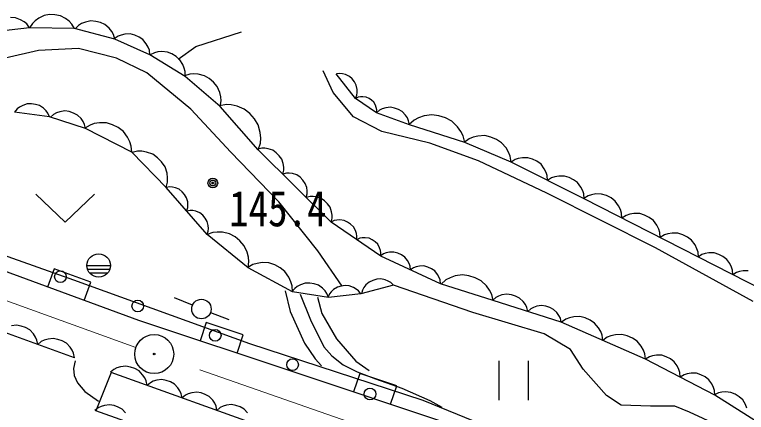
# Model space of a CAD drawing. Units: millimetres, scale not verified. Extents: x 40000 to 680000, y 20000 to 380000.
# Drawn here: x 248608 to 286128, y 266330 to 286695 of the extents above; entities that cross this region are included whole.
import ezdxf
from ezdxf.enums import TextEntityAlignment as Align

# ---------------------------------------------------------------- set-up
doc = ezdxf.new("R2010")
doc.units = ezdxf.units.MM
doc.header["$LTSCALE"] = 1000
doc.linetypes.add('CHAIN', pattern=[18.5, 12, -1.5, 3.5, -1.5])
for name, color, linetype, lineweight in [('M-BGD', 7, 'Continuous', 25), ('M-BMK', 2, 'CHAIN', 13), ('M-BMK-SRVR', 3, 'Continuous', 25)]:
    doc.layers.add(name, color=color, linetype=linetype, lineweight=lineweight)
doc.styles.add('ＭＳ ゴシック', font='')
doc.styles.get('ＭＳ ゴシック').set_extended_font_data('MS Gothic')

msp = doc.modelspace()

# ---------------------------------------------------------------- linework, layer by layer
at = {"layer": 'M-BGD'}
for p, q in [((250124, 286653), (249845, 286520)), ((250400, 286695), (250124, 286653)), ((250676, 286690), (250400, 286695)), ((250952, 286640), (250676, 286690)), ((248645, 286532), (248390, 286546)), ((248910, 286435), (248645, 286532)), ((249091, 286328), (248910, 286435)), ((249230, 286217), (249091, 286328)), ((249659, 286385), (249519, 286249)), ((249845, 286520), (249659, 286385)), ((251225, 286497), (250952, 286640)), ((251407, 286356), (251225, 286497)), ((251543, 286216), (251407, 286356)), ((252235, 286316), (252041, 286236)), ((252511, 286375), (252235, 286316)), ((252765, 286352), (252511, 286375)), ((253009, 286289), (252765, 286352)), ((253242, 286185), (253009, 286289)), ((249378, 286022), (247310, 285792)), ((249378, 286022), (249230, 286217)), ((249519, 286249), (249377, 286022)), ((251677, 285983), (249378, 286022)), ((251677, 285983), (251543, 286216)), ((253745, 285447), (251677, 285983)), ((251887, 286146), (251713, 285974)), ((252041, 286236), (251887, 286146)), ((253455, 286000), (253242, 286185)), ((253586, 285836), (253455, 286000)), ((253676, 285682), (253586, 285836)), ((253745, 285447), (253676, 285682)), ((253911, 285592), (253720, 285459)), ((254069, 285653), (253911, 285592)), ((254264, 285697), (254069, 285653)), ((254533, 285709), (254264, 285697)), ((254768, 285647), (254533, 285709)), ((254987, 285550), (254768, 285647)), ((255190, 285415), (254987, 285550)), ((257893, 285066), (260246, 285818)), ((255546, 284643), (253745, 285447)), ((255360, 285208), (255190, 285415)), ((255457, 285033), (255360, 285208)), ((249831, 284866), (248129, 284466)), ((251884, 284966), (249831, 284866)), ((253837, 284466), (251884, 284966)), ((255518, 284874), (255457, 285033)), ((255546, 284643), (255518, 284874)), ((255950, 284788), (255777, 284747)), ((256159, 284807), (255950, 284788)), ((256440, 284782), (256159, 284807)), ((256676, 284685), (256440, 284782)), ((256992, 284416), (257893, 285066)), ((255389, 283715), (253837, 284466)), ((257346, 283532), (255546, 284643)), ((255777, 284747), (255559, 284635)), ((256891, 284553), (256676, 284685)), ((257083, 284385), (256891, 284553)), ((257231, 284146), (257083, 284385)), ((257308, 283950), (257231, 284146)), ((257643, 281862), (255389, 283715)), ((257349, 283777), (257308, 283950)), ((257346, 283532), (257349, 283777)), ((257787, 283661), (257584, 283644)), ((258027, 283646), (257787, 283661)), ((264934, 282713), (264434, 283815)), ((266094, 282401), (265098, 283665)), ((265289, 283681), (265104, 283658)), ((265424, 283665), (265289, 283681)), ((265578, 283624), (265424, 283665)), ((257584, 283644), (257319, 283555)), ((259147, 282000), (257346, 283532)), ((258339, 283569), (258027, 283646)), ((258590, 283419), (258339, 283569)), ((258809, 283232), (258590, 283419)), ((265773, 283533), (265578, 283624)), ((265917, 283402), (265773, 283533)), ((266035, 283251), (265917, 283402)), ((258997, 283009), (258809, 283232)), ((259123, 282713), (258997, 283009)), ((266129, 283080), (266035, 283251)), ((266173, 282870), (266129, 283080)), ((259176, 282479), (259123, 282713)), ((265986, 281461), (264934, 282713)), ((266094, 282401), (266160, 282575)), ((266160, 282575), (266176, 282710)), ((266176, 282710), (266173, 282870)), ((259147, 282000), (259193, 282276)), ((259193, 282276), (259176, 282479)), ((266228, 282467), (266091, 282403)), ((267167, 281673), (266094, 282401)), ((266337, 282488), (266228, 282467)), ((266467, 282494), (266337, 282488)), ((266640, 282471), (266467, 282494)), ((266783, 282405), (266640, 282471)), ((266912, 282317), (266783, 282405)), ((267027, 282208), (266912, 282317)), ((267112, 282056), (267027, 282208)), ((248742, 281868), (248610, 281705)), ((248864, 281961), (248742, 281868)), ((249021, 282048), (248864, 281961)), ((249250, 282126), (249021, 282048)), ((249469, 282132), (249250, 282126)), ((249683, 282102), (249469, 282132)), ((249892, 282037), (249683, 282102)), ((250091, 281901), (249892, 282037)), ((250219, 281774), (250091, 281901)), ((259695, 279659), (257643, 281862)), ((259465, 282091), (259121, 282029)), ((261101, 279775), (259147, 282000)), ((259719, 282075), (259465, 282091)), ((260013, 282014), (259719, 282075)), ((260386, 281862), (260013, 282014)), ((260668, 281631), (260386, 281862)), ((267154, 281933), (267112, 282056)), ((267175, 281824), (267154, 281933)), ((267324, 281808), (267161, 281675)), ((267167, 281673), (267175, 281824)), ((267462, 281872), (267324, 281808)), ((267634, 281924), (267462, 281872)), ((267874, 281952), (267634, 281924)), ((268089, 281912), (267874, 281952)), ((268292, 281838), (268089, 281912)), ((268483, 281731), (268292, 281838)), ((250394, 281460), (248607, 281705)), ((250311, 281653), (250219, 281774)), ((250394, 281460), (250311, 281653)), ((252247, 280857), (250394, 281460)), ((250607, 281590), (250440, 281444)), ((250751, 281663), (250607, 281590)), ((250931, 281724), (250751, 281663)), ((251183, 281762), (250931, 281724)), ((251411, 281728), (251183, 281762)), ((251628, 281657), (251411, 281728)), ((251833, 281551), (251628, 281657)), ((252015, 281372), (251833, 281551)), ((260906, 281360), (260668, 281631)), ((267438, 280710), (265986, 281461)), ((268852, 281060), (267167, 281673)), ((268649, 281555), (268483, 281731)), ((268748, 281405), (268649, 281555)), ((268812, 281266), (268748, 281405)), ((269324, 281412), (269097, 281296)), ((269608, 281509), (269324, 281412)), ((270006, 281569), (269608, 281509)), ((270367, 281515), (270006, 281569)), ((270709, 281404), (270367, 281515)), ((271033, 281236), (270709, 281404)), ((252124, 281216), (252015, 281372)), ((252197, 281073), (252124, 281216)), ((252247, 280857), (252197, 281073)), ((252475, 281044), (252208, 280877)), ((252693, 281114), (252475, 281044)), ((252959, 281161), (252693, 281114)), ((253321, 281158), (252959, 281161)), ((253634, 281059), (253321, 281158)), ((253923, 280912), (253634, 281059)), ((261098, 281050), (260906, 281360)), ((261201, 280661), (261098, 281050)), ((268852, 281060), (268812, 281266)), ((269097, 281296), (268833, 281066)), ((271687, 280141), (268852, 281060)), ((271320, 280954), (271033, 281236)), ((254614, 279651), (252247, 280857)), ((254187, 280717), (253923, 280912)), ((254402, 280425), (254187, 280717)), ((261224, 280362), (261201, 280661)), ((269891, 280109), (267438, 280710)), ((271493, 280708), (271320, 280954)), ((271608, 280482), (271493, 280708)), ((254521, 280183), (254402, 280425)), ((261207, 280108), (261224, 280362)), ((271687, 280141), (271608, 280482)), ((271909, 280330), (271664, 280150)), ((272113, 280413), (271909, 280330)), ((272365, 280477), (272113, 280413)), ((272713, 280500), (272365, 280477)), ((273021, 280427), (272713, 280500)), ((273309, 280306), (273021, 280427)), ((273576, 280138), (273309, 280306)), ((254592, 279965), (254521, 280183)), ((254614, 279651), (254592, 279965)), ((261101, 279775), (261207, 280108)), ((272399, 279208), (269891, 280109)), ((274062, 279145), (271687, 280141)), ((273804, 279873), (273576, 280138)), ((256378, 277842), (254614, 279651)), ((254916, 279699), (254632, 279632)), ((255128, 279697), (254916, 279699)), ((255375, 279658), (255128, 279697)), ((255692, 279548), (255375, 279658)), ((255937, 279368), (255692, 279548)), ((262149, 277105), (259695, 279659)), ((261280, 279851), (261077, 279799)), ((264840, 276067), (261101, 279775)), ((261433, 279851), (261280, 279851)), ((261611, 279826), (261433, 279851)), ((261840, 279751), (261611, 279826)), ((262019, 279625), (261840, 279751)), ((262173, 279472), (262019, 279625)), ((273935, 279649), (273804, 279873)), ((274019, 279445), (273935, 279649)), ((256147, 279153), (255937, 279368)), ((256320, 278904), (256147, 279153)), ((262301, 279295), (262173, 279472)), ((262378, 279066), (262301, 279295)), ((275904, 277556), (272399, 279208)), ((274062, 279145), (274019, 279445)), ((274266, 279277), (274060, 279146)), ((274435, 279334), (274266, 279277)), ((274642, 279371), (274435, 279334)), ((274924, 279371), (274642, 279371)), ((275168, 279296), (274924, 279371)), ((275393, 279184), (275168, 279296)), ((275600, 279033), (275393, 279184)), ((256422, 278584), (256320, 278904)), ((262404, 278888), (262378, 279066)), ((262405, 278735), (262404, 278888)), ((277816, 277268), (274062, 279145)), ((275769, 278808), (275600, 279033)), ((275863, 278620), (275769, 278808)), ((256455, 278336), (256422, 278584)), ((262355, 278531), (262405, 278735)), ((262547, 278580), (262355, 278531)), ((262691, 278581), (262547, 278580)), ((262859, 278557), (262691, 278581)), ((263076, 278486), (262859, 278557)), ((263245, 278367), (263076, 278486)), ((275919, 278451), (275863, 278620)), ((275938, 278207), (275919, 278451)), ((276520, 278432), (276314, 278395)), ((276802, 278432), (276520, 278432)), ((277046, 278357), (276802, 278432)), ((256378, 277842), (256452, 278124)), ((256452, 278124), (256455, 278336)), ((263390, 278223), (263245, 278367)), ((263511, 278055), (263390, 278223)), ((263584, 277839), (263511, 278055)), ((276145, 278338), (275938, 278207)), ((276314, 278395), (276145, 278338)), ((277271, 278244), (277046, 278357)), ((277478, 278094), (277271, 278244)), ((277647, 277869), (277478, 278094)), ((256560, 277877), (256376, 277844)), ((258477, 275431), (256378, 277842)), ((256695, 277868), (256560, 277877)), ((256851, 277834), (256695, 277868)), ((257050, 277752), (256851, 277834)), ((257200, 277629), (257050, 277752)), ((263608, 277671), (263584, 277839)), ((263609, 277527), (263608, 277671)), ((277741, 277681), (277647, 277869)), ((277797, 277512), (277741, 277681)), ((249704, 277507), (251204, 276067)), ((251204, 276067), (252704, 277507)), ((257326, 277484), (257200, 277629)), ((257428, 277318), (257326, 277484)), ((257482, 277110), (257428, 277318)), ((263562, 277334), (263609, 277527)), ((263765, 277386), (263562, 277334)), ((263918, 277387), (263765, 277386)), ((264096, 277362), (263918, 277387)), ((264325, 277286), (264096, 277362)), ((264504, 277160), (264325, 277286)), ((281462, 274752), (275904, 277556)), ((278009, 277416), (277791, 277280)), ((277816, 277268), (277797, 277512)), ((278187, 277474), (278009, 277416)), ((278404, 277511), (278187, 277474)), ((278699, 277508), (278404, 277511)), ((278954, 277427), (278699, 277508)), ((279189, 277307), (278954, 277427)), ((279404, 277148), (279189, 277307)), ((257493, 276951), (257482, 277110)), ((257484, 276815), (257493, 276951)), ((264152, 274601), (262149, 277105)), ((264658, 277008), (264504, 277160)), ((264786, 276830), (264658, 277008)), ((283668, 274276), (277816, 277268)), ((279579, 276910), (279404, 277148)), ((279675, 276713), (279579, 276910)), ((257426, 276638), (257484, 276815)), ((257610, 276670), (257426, 276638)), ((257745, 276661), (257610, 276670)), ((257902, 276627), (257745, 276661)), ((258100, 276546), (257902, 276627)), ((258251, 276422), (258100, 276546)), ((264863, 276601), (264786, 276830)), ((264889, 276423), (264863, 276601)), ((279733, 276535), (279675, 276713)), ((279750, 276279), (279733, 276535)), ((258377, 276277), (258251, 276422)), ((258478, 276111), (258377, 276277)), ((264998, 276152), (264828, 276075)), ((264840, 276067), (264890, 276270)), ((264890, 276270), (264889, 276423)), ((265131, 276177), (264998, 276152)), ((265291, 276184), (265131, 276177)), ((265504, 276154), (265291, 276184)), ((265680, 276072), (265504, 276154)), ((279968, 276415), (279750, 276279)), ((280146, 276472), (279968, 276415)), ((280362, 276510), (280146, 276472)), ((280658, 276507), (280362, 276510)), ((280913, 276426), (280658, 276507)), ((281148, 276306), (280913, 276426)), ((281363, 276147), (281148, 276306)), ((258532, 275903), (258478, 276111)), ((258544, 275744), (258532, 275903)), ((267383, 274320), (264840, 276067)), ((265838, 275963), (265680, 276072)), ((265978, 275828), (265838, 275963)), ((266082, 275640), (265978, 275828)), ((281538, 275909), (281363, 276147)), ((281634, 275711), (281538, 275909)), ((244946, 275479), (251619, 273119)), ((258772, 275539), (258476, 275431)), ((258477, 275431), (258534, 275608)), ((260576, 273734), (258477, 275431)), ((258534, 275608), (258544, 275744)), ((259000, 275563), (258772, 275539)), ((259269, 275554), (259000, 275563)), ((259623, 275476), (259269, 275554)), ((259909, 275314), (259623, 275476)), ((266133, 275489), (266082, 275640)), ((266158, 275355), (266133, 275489)), ((281692, 275534), (281634, 275711)), ((281709, 275278), (281692, 275534)), ((281927, 275413), (281709, 275278)), ((282105, 275471), (281927, 275413)), ((282321, 275508), (282105, 275471)), ((282616, 275506), (282321, 275508)), ((282872, 275425), (282616, 275506)), ((283107, 275304), (282872, 275425)), ((260161, 275111), (259909, 275314)), ((260379, 274865), (260161, 275111)), ((266147, 275169), (266158, 275355)), ((266306, 275242), (266147, 275169)), ((266431, 275265), (266306, 275242)), ((266581, 275271), (266431, 275265)), ((266780, 275243), (266581, 275271)), ((266946, 275166), (266780, 275243)), ((267094, 275064), (266946, 275166)), ((267225, 274938), (267094, 275064)), ((283322, 275145), (283107, 275304)), ((283497, 274907), (283322, 275145)), ((260529, 274535), (260379, 274865)), ((267323, 274762), (267225, 274938)), ((267371, 274620), (267323, 274762)), ((286469, 271998), (281462, 274752)), ((283593, 274710), (283497, 274907)), ((283651, 274532), (283593, 274710)), ((260595, 274273), (260529, 274535)), ((260619, 274046), (260595, 274273)), ((265404, 272799), (264152, 274601)), ((267523, 274443), (267359, 274331)), ((267394, 274494), (267371, 274620)), ((267383, 274320), (267394, 274494)), ((270448, 272910), (267383, 274320)), ((267658, 274493), (267523, 274443)), ((267824, 274529), (267658, 274493)), ((268052, 274536), (267824, 274529)), ((268252, 274482), (268052, 274536)), ((268437, 274396), (268252, 274482)), ((268608, 274280), (268437, 274396)), ((268751, 274102), (268608, 274280)), ((283668, 274276), (283651, 274532)), ((283853, 274406), (283655, 274283)), ((295773, 268109), (283668, 274276)), ((284015, 274459), (283853, 274406)), ((284212, 274493), (284015, 274459)), ((284480, 274491), (284212, 274493)), ((284712, 274418), (284480, 274491)), ((284926, 274309), (284712, 274418)), ((285121, 274164), (284926, 274309)), ((260576, 273734), (260619, 274046)), ((261037, 273958), (260825, 273894)), ((261294, 273996), (261037, 273958)), ((261643, 273986), (261294, 273996)), ((261942, 273883), (261643, 273986)), ((268832, 273953), (268751, 274102)), ((268882, 273818), (268832, 273953)), ((285281, 273948), (285121, 274164)), ((285369, 273769), (285281, 273948)), ((254977, 271025), (247488, 273775)), ((250639, 273683), (250294, 272745)), ((252516, 272994), (250639, 273683)), ((252318, 273850), (253518, 273850)), ((252366, 273658), (253470, 273658)), ((260825, 273894), (260565, 273740)), ((262853, 272506), (260576, 273734)), ((262216, 273735), (261942, 273883)), ((262466, 273541), (262216, 273735)), ((262667, 273256), (262466, 273541)), ((268903, 273621), (268882, 273818)), ((269067, 273732), (268903, 273621)), ((269202, 273782), (269067, 273732)), ((269369, 273818), (269202, 273782)), ((269597, 273826), (269369, 273818)), ((269796, 273771), (269597, 273826)), ((269981, 273686), (269796, 273771)), ((270153, 273570), (269981, 273686)), ((270295, 273392), (270153, 273570)), ((285421, 273607), (285369, 273769)), ((285438, 273375), (285421, 273607)), ((285779, 273542), (285625, 273492)), ((285966, 273575), (285779, 273542)), ((286221, 273573), (285966, 273575)), ((252462, 273466), (253374, 273466)), ((262776, 273020), (262667, 273256)), ((267385, 273160), (267179, 273141)), ((267609, 273114), (267385, 273160)), ((270376, 273242), (270295, 273392)), ((270426, 273107), (270376, 273242)), ((270933, 273226), (270722, 273117)), ((271197, 273318), (270933, 273226)), ((271568, 273376), (271197, 273318)), ((271905, 273328), (271568, 273376)), ((272225, 273226), (271905, 273328)), ((272529, 273071), (272225, 273226)), ((285625, 273492), (285438, 273375)), ((251619, 273119), (260656, 269861)), ((252171, 272055), (252516, 272994)), ((262839, 272809), (262776, 273020)), ((262853, 272506), (262839, 272809)), ((263102, 272774), (262971, 272679)), ((263269, 272864), (263102, 272774)), ((263512, 272941), (263269, 272864)), ((263744, 272943), (263512, 272941)), ((263969, 272908), (263744, 272943)), ((264188, 272835), (263969, 272908)), ((264396, 272687), (264188, 272835)), ((265358, 272799), (265158, 272743)), ((265560, 272821), (265358, 272799)), ((265767, 272809), (265560, 272821)), ((265981, 272729), (265767, 272809)), ((268034, 272841), (266359, 272394)), ((266623, 272852), (266518, 272718)), ((266794, 273003), (266623, 272852)), ((266982, 273088), (266794, 273003)), ((267179, 273141), (266982, 273088)), ((267766, 273051), (267609, 273114)), ((267891, 272979), (267766, 273051)), ((268034, 272841), (267891, 272979)), ((272098, 271447), (268034, 272841)), ((270448, 272910), (270426, 273107)), ((273145, 272052), (270448, 272910)), ((270722, 273117), (270477, 272901)), ((272798, 272809), (272529, 273071)), ((272960, 272581), (272798, 272809)), ((251676, 269123), (242381, 272486)), ((262474, 272560), (262730, 271487)), ((262971, 272679), (262829, 272509)), ((264706, 272215), (262853, 272506)), ((264528, 272551), (264396, 272687)), ((264623, 272421), (264528, 272551)), ((264706, 272215), (264623, 272421)), ((264842, 272504), (264752, 272391)), ((264967, 272620), (264842, 272504)), ((265158, 272743), (264967, 272620)), ((266127, 272642), (265981, 272729)), ((266239, 272552), (266127, 272642)), ((266359, 272394), (266239, 272552)), ((266446, 272593), (266391, 272403)), ((266518, 272718), (266446, 272593)), ((273070, 272370), (272960, 272581)), ((257726, 271813), (256804, 272201)), ((264130, 272234), (264363, 271394)), ((264752, 272391), (264669, 272211)), ((266359, 272394), (264706, 272215)), ((273145, 272052), (273070, 272370)), ((273276, 272210), (273110, 272063)), ((276638, 270949), (273145, 272052)), ((273419, 272284), (273276, 272210)), ((273598, 272347), (273419, 272284)), ((273850, 272387), (273598, 272347)), ((274079, 272355), (273850, 272387)), ((274296, 272286), (274079, 272355)), ((274502, 272181), (274296, 272286)), ((274685, 272004), (274502, 272181)), ((274796, 271849), (274685, 272004)), ((274870, 271706), (274796, 271849)), ((274922, 271491), (274870, 271706)), ((275215, 271700), (275079, 271630)), ((275384, 271760), (275215, 271700)), ((275623, 271798), (275384, 271760)), ((275840, 271767), (275623, 271798)), ((276046, 271702), (275840, 271767)), ((276241, 271603), (276046, 271702)), ((258655, 271442), (259590, 271090)), ((262730, 271487), (263477, 269878)), ((264363, 271394), (265110, 270088)), ((275754, 270345), (272098, 271447)), ((275079, 271630), (274922, 271491)), ((276414, 271435), (276241, 271603)), ((276519, 271288), (276414, 271435)), ((276590, 271153), (276519, 271288)), ((263152, 268319), (254977, 271025)), ((258430, 270935), (258115, 269986)), ((260328, 270307), (258430, 270935)), ((276638, 270949), (276590, 271153)), ((280959, 269049), (276638, 270949)), ((276876, 271096), (276657, 270941)), ((277058, 271166), (276876, 271096)), ((277282, 271219), (277058, 271166)), ((277590, 271234), (277282, 271219)), ((277861, 271165), (277590, 271234)), ((278114, 271054), (277861, 271165)), ((278348, 270901), (278114, 271054)), ((278545, 270663), (278348, 270901)), ((248707, 270793), (248441, 270762)), ((248946, 270749), (248707, 270793)), ((249172, 270667), (248946, 270749)), ((249384, 270548), (249172, 270667)), ((249569, 270353), (249384, 270548)), ((278658, 270463), (278545, 270663)), ((249679, 270186), (249569, 270353)), ((249751, 270033), (249679, 270186)), ((260014, 269357), (260328, 270307)), ((277105, 269544), (275754, 270345)), ((278729, 270281), (278658, 270463)), ((278762, 270015), (278729, 270281)), ((278991, 270176), (278762, 270015)), ((279181, 270250), (278991, 270176)), ((279414, 270305), (279181, 270250)), ((279736, 270321), (279414, 270305)), ((280019, 270249), (279736, 270321)), ((280283, 270133), (280019, 270249)), ((249795, 269804), (249751, 270033)), ((249976, 269951), (249795, 269804)), ((250130, 270023), (249976, 269951)), ((250321, 270081), (250130, 270023)), ((250588, 270112), (250321, 270081)), ((250827, 270068), (250588, 270112)), ((251053, 269987), (250827, 270068)), ((251265, 269868), (251053, 269987)), ((251450, 269673), (251265, 269868)), ((260656, 269861), (269536, 266945)), ((263477, 269878), (264013, 269062)), ((265110, 270088), (266112, 268945)), ((280527, 269973), (280283, 270133)), ((280733, 269725), (280527, 269973)), ((251559, 269506), (251450, 269673)), ((251631, 269352), (251559, 269506)), ((277756, 268543), (277105, 269544)), ((280850, 269516), (280733, 269725)), ((280924, 269326), (280850, 269516)), ((251676, 269123), (251631, 269352)), ((264013, 269062), (264340, 268712)), ((280959, 269049), (280924, 269326)), ((284514, 267210), (280959, 269049)), ((281160, 269170), (280962, 269048)), ((281322, 269222), (281160, 269170)), ((281519, 269255), (281322, 269222)), ((281787, 269251), (281519, 269255)), ((282019, 269176), (281787, 269251)), ((282232, 269066), (282019, 269176)), ((282427, 268920), (282232, 269066)), ((254044, 268662), (253852, 268603)), ((254310, 268694), (254044, 268662)), ((254549, 268651), (254310, 268694)), ((254775, 268570), (254549, 268651)), ((266112, 268945), (266789, 268479)), ((273435, 268961), (273435, 266961)), ((274955, 266961), (274955, 268961)), ((282585, 268703), (282427, 268920)), ((282672, 268523), (282585, 268703)), ((253560, 268368), (252772, 266403)), ((253699, 268530), (253519, 268382)), ((264441, 264476), (253560, 268368)), ((253852, 268603), (253699, 268530)), ((254988, 268451), (254775, 268570)), ((255173, 268258), (254988, 268451)), ((270718, 265797), (263152, 268319)), ((266303, 268323), (265986, 267374)), ((268200, 267690), (266303, 268323)), ((278958, 267191), (277756, 268543)), ((282723, 268362), (282672, 268523)), ((282738, 268129), (282723, 268362)), ((283098, 268303), (282936, 268251)), ((283295, 268336), (283098, 268303)), ((283564, 268332), (283295, 268336)), ((283795, 268257), (283564, 268332)), ((255284, 268091), (255173, 268258)), ((255356, 267937), (255284, 268091)), ((255402, 267709), (255356, 267937)), ((255719, 267918), (255573, 267849)), ((255900, 267974), (255719, 267918)), ((256154, 268005), (255900, 267974)), ((256381, 267964), (256154, 268005)), ((256596, 267887), (256381, 267964)), ((282936, 268251), (282738, 268129)), ((284008, 268147), (283795, 268257)), ((284203, 268001), (284008, 268147)), ((284361, 267784), (284203, 268001)), ((255573, 267849), (255402, 267709)), ((256798, 267775), (256596, 267887)), ((256974, 267590), (256798, 267775)), ((257079, 267432), (256974, 267590)), ((267884, 266741), (268200, 267690)), ((284448, 267604), (284361, 267784)), ((284500, 267443), (284448, 267604)), ((257148, 267286), (257079, 267432)), ((257191, 267069), (257148, 267286)), ((257362, 267209), (257191, 267069)), ((257508, 267278), (257362, 267209)), ((257689, 267334), (257508, 267278)), ((257943, 267365), (257689, 267334)), ((258170, 267324), (257943, 267365)), ((258385, 267247), (258170, 267324)), ((258587, 267135), (258385, 267247)), ((279709, 266690), (278958, 267191)), ((284701, 267328), (284492, 267224)), ((284514, 267210), (284500, 267443)), ((291071, 263033), (284514, 267210)), ((284867, 267365), (284701, 267328)), ((285066, 267380), (284867, 267365)), ((285333, 267352), (285066, 267380)), ((285557, 267257), (285333, 267352)), ((285759, 267128), (285557, 267257)), ((258763, 266951), (258587, 267135)), ((258868, 266792), (258763, 266951)), ((258937, 266646), (258868, 266792)), ((269536, 266945), (272137, 265894)), ((285940, 266966), (285759, 267128)), ((286078, 266735), (285940, 266966)), ((252897, 266560), (252727, 266419)), ((261689, 263267), (252772, 266403)), ((253043, 266630), (252897, 266560)), ((253224, 266687), (253043, 266630)), ((253477, 266719), (253224, 266687)), ((253705, 266679), (253477, 266719)), ((253920, 266603), (253705, 266679)), ((254122, 266492), (253920, 266603)), ((254299, 266309), (254122, 266492)), ((258980, 266429), (258937, 266646)), ((259151, 266570), (258980, 266429)), ((259297, 266638), (259151, 266570)), ((259479, 266695), (259297, 266638)), ((259732, 266725), (259479, 266695)), ((259959, 266684), (259732, 266725)), ((260174, 266607), (259959, 266684)), ((260376, 266495), (260174, 266607)), ((260552, 266311), (260376, 266495)), ((281211, 266640), (279709, 266690)), ((282463, 266640), (281211, 266640)), ((283214, 266339), (282463, 266640)), ((286149, 266548), (286078, 266735)), ((284616, 265688), (283214, 266339))]:
    msp.add_line(p, q, dxfattribs=at)
for points in [[(263244, 272374), (263782, 271067), (264468, 269683), (264869, 269228), (265462, 268764), (266171, 268396), (267115, 268044), (268463, 267569), (269891, 266929), (270521, 266589)], [(251708, 268972), (251635, 268575), (251666, 268210), (251831, 267838), (252210, 267395), (252917, 266894)]]:
    msp.add_lwpolyline(points, dxfattribs=at)
for centre, radius in [((258771, 278073), 250), ((258771, 278073), 150), ((258771, 278073), 50), ((252918, 273850), 600), ((250956, 273277), 300), ((254924, 271775), 300), ((258187, 271619), 500), ((258892, 270273), 300), ((262860, 268771), 300), ((266828, 267269), 300)]:
    msp.add_circle(centre, radius, dxfattribs=at)
at = {"layer": 'M-BMK'}
for p, q in [((254824, 269651), (230832, 278256)), ((269436, 264572), (256710, 268986))]:
    msp.add_line(p, q, dxfattribs=at)
at = {"layer": 'M-BMK-SRVR'}
for radius in [1000, 40]:
    msp.add_circle((255765, 269313), radius, dxfattribs=at)

# ---------------------------------------------------------------- texts
at = {"layer": 'M-BGD', "style": 'ＭＳ ゴシック', "width": 0.8}
msp.add_text('145.4', height=1833, dxfattribs=at).set_placement((259611, 275306), align=Align.BOTTOM_LEFT)

doc.saveas('drawing.dxf')
